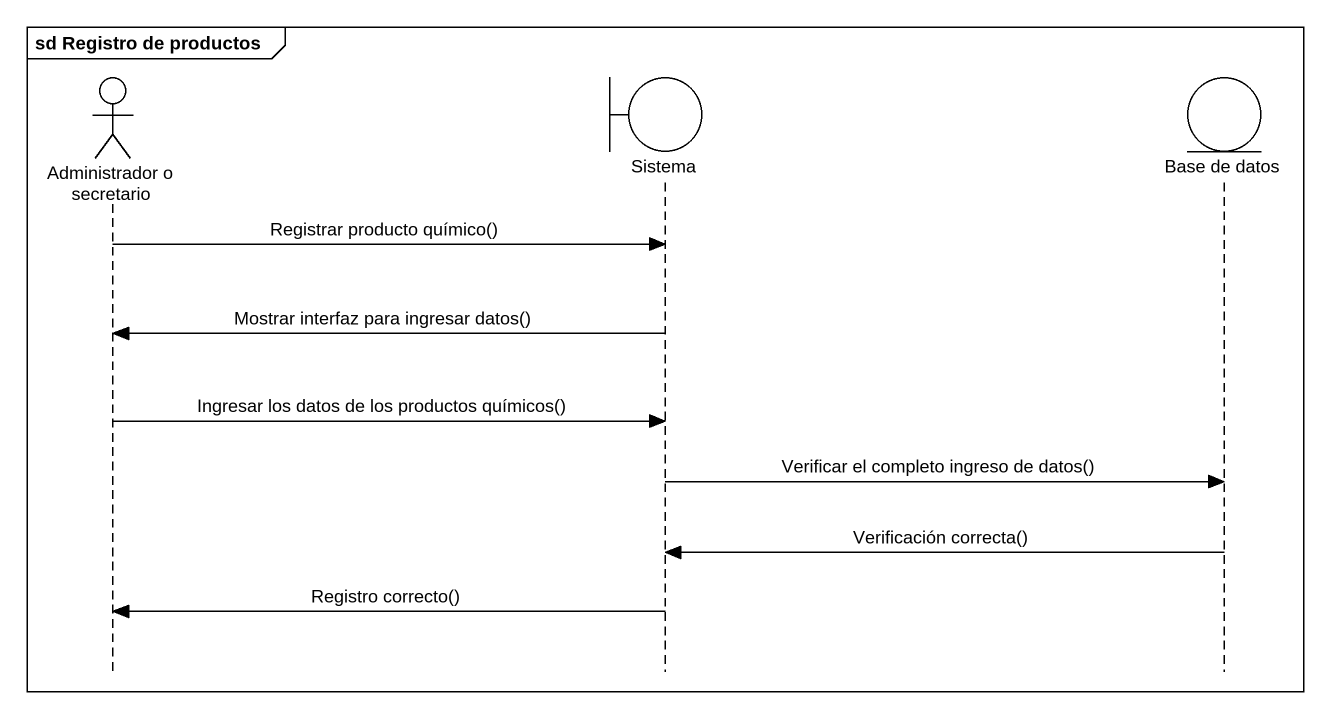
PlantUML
@startuml
mainframe sd Registro de productos
hide footbox
actor "Administrador o secretario" as Administrador_o_secretario
boundary Sistema
entity "Base de datos" as Base_de_datos

Administrador_o_secretario -> Sistema : Registrar producto químico()
Sistema -> Administrador_o_secretario : Mostrar interfaz para ingresar datos()
Administrador_o_secretario -> Sistema : Ingresar los datos de los productos químicos()
Sistema -> Base_de_datos : Verificar el completo ingreso de datos()
Base_de_datos -> Sistema : Verificación correcta()
Sistema -> Administrador_o_secretario : Registro correcto()
@enduml
